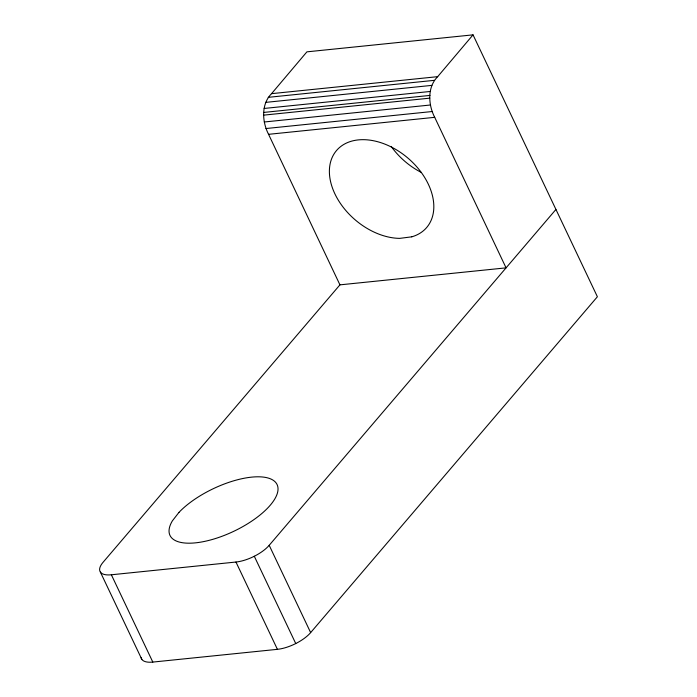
<?xml version="1.0" encoding="UTF-8"?>
<svg xmlns="http://www.w3.org/2000/svg" width="697" height="697" viewBox="0 0 697 697"><rect width="100%" height="100%" fill="white"/><g stroke="black" fill="none" stroke-linecap="round" stroke-linejoin="round"><path stroke-width="1.05" d="M152.817 662.08L111.363 574.781A26.347 10.507 -25.4 0 1 102.929 562.462L339.936 284.855L268.572 134.321C262.098 121.897 260.983 104.193 271.551 93.659L306.907 51.848L473.036 34.85L597.39 296.748L310.644 632.606A26.347 10.507 -25.4 0 1 277.415 649.334L152.817 662.08A26.347 10.507 -25.4 0 1 141.142 657.707M339.936 284.855L506.066 267.857L434.701 117.331C428.228 104.898 427.113 87.195 437.681 76.661L473.036 34.85M111.363 574.781L235.961 562.035A26.347 10.507 -25.4 0 0 269.199 545.307L555.936 209.448M271.551 93.659L437.681 76.661M268.232 97.336L434.362 80.338M265.705 102.381L431.835 85.382M264.146 108.453L430.276 91.464M263.858 112.417L429.988 95.419M263.658 115.144L429.788 98.155M264.268 121.992L430.397 105.003M265.949 128.536L432.079 111.537M268.572 134.321L434.701 117.331M269.199 545.307L310.644 632.606M254.3 556.258L295.746 643.558M235.961 562.035L277.415 649.334M100.394 572.106L141.848 659.406M420.883 172.211A59.28 40.592 40.5 0 1 391.191 146.422M178.981 512.365L172.377 520.859A59.28 23.637 -25.4 0 0 228.128 533.841A59.28 23.637 -25.4 0 0 270.802 478.978A59.28 23.637 -25.4 0 0 178.981 512.365M411.779 236.823L399.721 238.374A59.28 40.609 40.5 0 1 329.559 167.663A59.28 40.609 40.5 0 1 407.449 157.688A59.28 40.609 40.5 0 1 411.779 236.823"/></g></svg>
